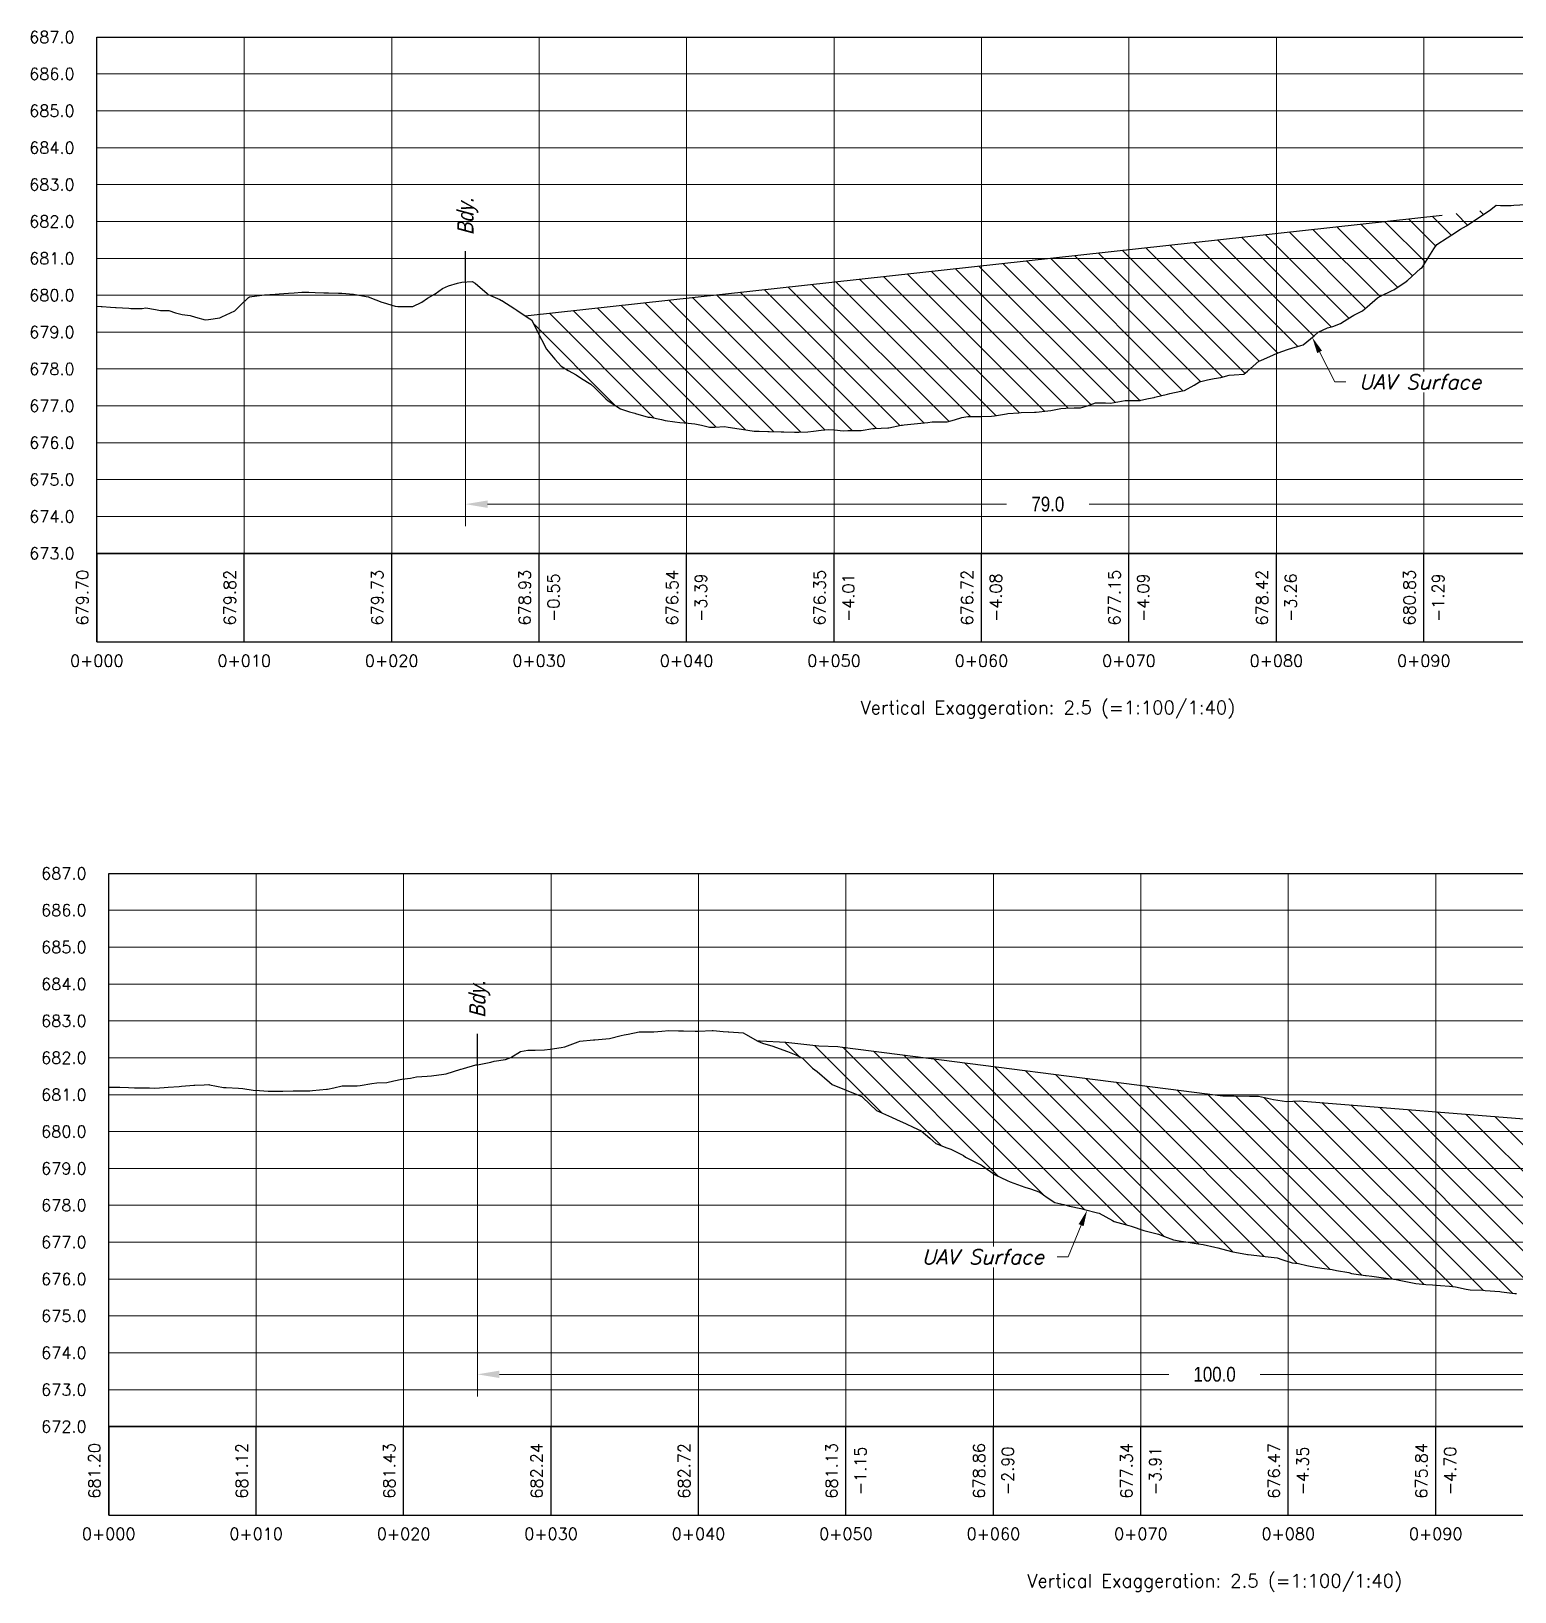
# Model space of a CAD drawing. Extents: x 562115 to 568244, y 6214387 to 6216356.
# Drawn here: x 564271 to 564371.6, y 6216187 to 6216292.8 of the extents above; entities that cross this region are included whole.
import ezdxf
from ezdxf import colors
from ezdxf.entities.mleader import LeaderData, LeaderLine
from ezdxf.enums import TextEntityAlignment as Align
from ezdxf.math import Vec2, Vec3

# ---------------------------------------------------------------- set-up
doc = ezdxf.new("R2010")
doc.units = 0
doc.header["$LTSCALE"] = 5
doc.linetypes.add('DASHED', pattern=[19.049999999999997, 12.7, -6.35])
doc.linetypes.add('foc-LSD', pattern=[8, 5, -3])
for name, color, linetype in [('C-ROAD-CORR-PATT', 150, 'Continuous'), ('C-ROAD-PROF', 1, 'DASHED'), ('C-ROAD-PROF-GRID-MAJR', 8, 'Continuous'), ('C-ROAD-PROF-TEXT', 250, 'Continuous'), ('C-ROAD-PROF-TICK', 7, 'Continuous'), ('C-ROAD-PROF-TITL', 11, 'Continuous'), ('C-ROAD-PROF-TTLB', 5, 'Continuous'), ('M-DESIGN', 250, 'Continuous'), ('M-DETAILS', 250, 'Continuous')]:
    doc.layers.add(name, color=color, linetype=linetype)
doc.styles.add('mapping1', font='calibri.ttf')
doc.styles.add('SIMPLEX', font='ARIALN.TTF')
doc.styles.get("Standard").update_dxf_attribs({"font": 'ARIALN.TTF'})
doc.dimstyles.new('M-PROFILE', dxfattribs={"dimscale": 5, "dimtxt": 0.45, "dimasz": 0.4, "dimexe": 0.2, "dimexo": 0, "dimgap": 0.35, "dimtad": 0, "dimdec": 1, "dimzin": 0, "dimdsep": 46, "dimtxsty": 'SIMPLEX', "dimcen": 0.1, "dimclrd": 256, "dimclre": 256, "dimclrt": 256, "dimaunit": 1, "dimadec": 4, "dimazin": 0, "dimtfac": 0.06, "dimtdec": 1, "dimtofl": 0, "dimtmove": 0, "dimatfit": 1, "dimldrblk": 'NONE', "dimfxl": 0.2, "dimtolj": 1, "dimtzin": 0, "dimlwd": 15, "dimlwe": 15, "dimarcsym": 0})

# ---------------------------------------------------------------- blocks, each defined once
blk = doc.blocks.new('M-FEATURE')
at = {"layer": 'M-DETAILS', "flags": 128}
blk.add_lwpolyline([(0, 0), (0, 4.188789087347686)], dxfattribs=at)
at = {"style": 'SIMPLEX', "oblique": 15}
blk.add_attdef('FEATURE', text='', height=2.2, rotation=90, dxfattribs=at).set_placement((0, 6.341345233842731), align=Align.MIDDLE_LEFT)
blk = doc.blocks.new('*D466')
at = {"layer": 'M-DETAILS', "linetype": 'Continuous', "lineweight": 15, "transparency": 16777216}
for p, q in [((564301.2631855534, 6216222.739505189), (564301.2631855534, 6216200.259397679)), ((564401.2175855545, 6216217.083240988), (564401.2175855545, 6216200.259397679)), ((564302.7631855534, 6216201.759397679), (564348.1465929209, 6216201.759397679)), ((564399.7175855545, 6216201.759397679), (564354.334178187, 6216201.759397679))]:
    blk.add_line(p, q, dxfattribs=at)
at = {"layer": 'M-DETAILS', "transparency": 16777216}
for points in [[(564302.7631855534, 6216202.009397679), (564302.7631855534, 6216201.509397679), (564301.2631855534, 6216201.759397679)], [(564399.7175855545, 6216202.009397679), (564399.7175855545, 6216201.509397679), (564401.2175855545, 6216201.759397679)]]:
    blk.add_solid(points, dxfattribs=at)
at = {"layer": 'M-DETAILS', "lineweight": 20, "transparency": 16777216, "insert": (564351.2403855539, 6216201.759397679), "char_height": 1, "attachment_point": 5, "style": 'SIMPLEX'}
blk.add_mtext('\\A1;100.0', dxfattribs=at)
blk = doc.blocks.new('_None')
blk = doc.blocks.new('*D467')
at = {"layer": 'M-DETAILS', "linetype": 'Continuous', "lineweight": 15, "transparency": 16777216}
for p, q in [((564379.4179869207, 6216280.500089264), (564379.4179869207, 6216259.226172105)), ((564300.45401092, 6216275.784256707), (564300.45401092, 6216259.226172105)), ((564301.95401092, 6216260.726172105), (564337.1256305712, 6216260.726172105)), ((564377.9179869207, 6216260.726172105), (564342.7463672695, 6216260.726172105))]:
    blk.add_line(p, q, dxfattribs=at)
at = {"layer": 'M-DETAILS', "transparency": 16777216}
for points in [[(564301.95401092, 6216260.976172105), (564301.95401092, 6216260.476172105), (564300.45401092, 6216260.726172105)], [(564377.9179869207, 6216260.976172105), (564377.9179869207, 6216260.476172105), (564379.4179869207, 6216260.726172105)]]:
    blk.add_solid(points, dxfattribs=at)
at = {"layer": 'M-DETAILS', "lineweight": 20, "transparency": 16777216, "insert": (564339.9359989204, 6216260.726172105), "char_height": 1, "attachment_point": 5, "style": 'SIMPLEX'}
blk.add_mtext('\\A1;79.0', dxfattribs=at)

msp = doc.modelspace()

# ---------------------------------------------------------------- hatches: boundary and pattern name
at = {"layer": 'C-ROAD-CORR-PATT', "linetype": 'Continuous', "lineweight": 15, "true_color": 0xffc6b3}
h = msp.add_hatch(dxfattribs=at)
h.set_pattern_fill('ANSI31', color=31, scale=0.3998194, angle=90, style=0)
h.set_pattern_definition([(135, (564304.5379181387, 6216273.478211807), (-0.8976201535430492, -0.897620153543049), [])])
h.paths.add_polyline_path([(564304.5379181387, 6216273.478211807), (564304.5379181387, 6216273.480272144), (564304.7138840903, 6216273.511957232), (564369.046848681, 6216280.572159946), (564369.048128806, 6216280.572261993), (564369.9786149316, 6216280.705753679), (564369.9678594788, 6216280.697484617), (564369.3251180605, 6216280.2608868), (564368.8143219453, 6216279.928628966), (564368.3190520058, 6216279.591744391), (564367.9115211277, 6216279.352226946), (564367.3129859512, 6216278.979519763), (564367.008720311, 6216278.770680767), (564366.3069198965, 6216278.32336857), (564366.1059194934, 6216278.018459456), (564365.3008538419, 6216276.768375283), (564365.2031186767, 6216276.686400905), (564364.3486647545, 6216275.91618203), (564364.3003178589, 6216275.873665213), (564364.2947877874, 6216275.868653459), (564363.3975170422, 6216275.259111719), (564363.2887217327, 6216275.206083466), (564362.4947162246, 6216274.81678778), (564362.282655678, 6216274.698593176), (564361.5919154079, 6216274.097048149), (564361.2765896234, 6216273.829099246), (564360.6891145903, 6216273.543013439), (564360.2705235688, 6216273.289739003), (564359.7863137736, 6216272.976207344), (564359.2644575142, 6216272.773804596), (564358.8835129569, 6216272.669714394), (564358.2583914595, 6216272.372386429), (564357.9807121393, 6216272.129600661), (564357.2523254048, 6216271.525599261), (564357.0779113225, 6216271.471371579), (564356.2462593503, 6216271.227973712), (564356.1751105048, 6216271.206697709), (564355.5530886403, 6216270.970776309), (564355.2723096882, 6216270.869024278), (564355.2401932956, 6216270.8512816), (564354.3695088705, 6216270.463197294), (564354.234127241, 6216270.410699424), (564353.4667080537, 6216269.745593041), (564353.2280611864, 6216269.533481202), (564352.5639072361, 6216269.498554493), (564352.2219951318, 6216269.473988994), (564351.6611064194, 6216269.316688783), (564351.2159290771, 6216269.245463043), (564350.7583056018, 6216269.148311468), (564350.2098630224, 6216269.014089845), (564349.8555047851, 6216268.792582219), (564349.2037969679, 6216268.431114254), (564348.9527039675, 6216268.391882457), (564348.1977309132, 6216268.215506769), (564348.0499031508, 6216268.175436048), (564347.1916648586, 6216267.968752233), (564347.1471023331, 6216267.961040312), (564346.7575125223, 6216267.877361661), (564346.2443015164, 6216267.76915988), (564346.185598804, 6216267.760720553), (564345.3415006987, 6216267.761192223), (564345.1795327493, 6216267.754934551), (564344.438699882, 6216267.624896531), (564344.1734666948, 6216267.567317407), (564343.8397203147, 6216267.582395485), (564343.1674006401, 6216267.601486594), (564342.6330982468, 6216267.391478816), (564342.1613345855, 6216267.248213035), (564341.7302974301, 6216267.262576994), (564341.1552685308, 6216267.237538262), (564340.8274966124, 6216267.202048309), (564340.1492024763, 6216267.082081184), (564339.9246957956, 6216267.046253599), (564339.1431364217, 6216266.952294041), (564339.021894978, 6216266.950033004), (564338.137070367, 6216266.935774108), (564338.1190941613, 6216266.934113656), (564337.9619364042, 6216266.922039702), (564337.2162933446, 6216266.860888206), (564337.1310043123, 6216266.838447362), (564336.313492527, 6216266.715554669), (564336.1249382577, 6216266.700206757), (564335.4106917103, 6216266.677367693), (564335.1188722032, 6216266.676614529), (564334.5078908927, 6216266.656512759), (564334.1128061485, 6216266.588048612), (564333.605090076, 6216266.435258334), (564333.1067400938, 6216266.311470103), (564332.7022892584, 6216266.304449355), (564332.1006740392, 6216266.296038824), (564331.7994884416, 6216266.257948887), (564331.0946079846, 6216266.199171011), (564330.207647707, 6216266.105847426), (564330.08854193, 6216266.082921272), (564329.9938868072, 6216266.079524716), (564329.1663602872, 6216265.907371769), (564329.0910859896, 6216265.89260112), (564329.0824758753, 6216265.89189491), (564328.1882851728, 6216265.863829111), (564328.0764098207, 6216265.859542792), (564327.2854843552, 6216265.725163276), (564327.0703437661, 6216265.707255943), (564326.3826835385, 6216265.710795294), (564326.0642777114, 6216265.706086725), (564325.4798827209, 6216265.767079544), (564325.0582116568, 6216265.788863049), (564324.5770819043, 6216265.739174555), (564324.0521456022, 6216265.670418003), (564323.6742810865, 6216265.622815397), (564323.0460795476, 6216265.595148039), (564322.7714802698, 6216265.605533795), (564322.0400134929, 6216265.634558281), (564321.8686794522, 6216265.63257753), (564321.0339474384, 6216265.651695371), (564320.9658786355, 6216265.649818059), (564320.3707841701, 6216265.662460231), (564320.0630778178, 6216265.667572492), (564320.0278813837, 6216265.667901566), (564319.1602770011, 6216265.799386921), (564319.0218153291, 6216265.828932132), (564318.2574761835, 6216265.950893208), (564318.0157492744, 6216265.979581515), (564317.3546753668, 6216265.94709643), (564317.0096832198, 6216265.946521058), (564316.4518745492, 6216266.068884267), (564316.0036171651, 6216266.172668308), (564315.5490737323, 6216266.217750618), (564314.9975511106, 6216266.259127573), (564314.6462729147, 6216266.30832734), (564313.991485056, 6216266.397270954), (564313.743472098, 6216266.473258425), (564312.9854190013, 6216266.61215495), (564312.8406712805, 6216266.628143821), (564311.9793529466, 6216266.86734111), (564311.9378704637, 6216266.885514704), (564311.5752080531, 6216266.9925653), (564311.0350696461, 6216267.160357891), (564310.973286892, 6216267.175552954), (564310.1322688285, 6216267.728297433), (564309.9672208375, 6216267.856485756), (564309.2294680118, 6216268.61301264), (564308.9611547828, 6216268.851981433), (564308.3266671941, 6216269.241342088), (564307.9550887281, 6216269.488197834), (564307.4238663773, 6216269.794966563), (564306.9490226735, 6216270.070461435), (564306.5210655597, 6216270.552768717), (564305.942956619, 6216271.240628581), (564305.618264743, 6216271.892864619), (564304.9368905643, 6216273.216705197), (564304.7154639263, 6216273.360074806)])
h = msp.add_hatch(dxfattribs=at)
h.set_pattern_fill('ANSI31', color=31, scale=0.3998194, angle=90, style=0)
h.set_pattern_definition([(135, (564320.1971700302, 6216224.382519756), (-0.8976201535430492, -0.897620153543049), [])])
h.paths.add_polyline_path([(564320.1971700302, 6216224.382519756), (564320.4259530724, 6216224.362020785), (564320.4381539631, 6216224.361025616), (564322.1744936387, 6216224.265289698), (564324.4070185579, 6216224.021540789), (564325.6910493682, 6216223.970936672), (564325.9826294745, 6216223.922454569), (564326.0165948318, 6216223.919302675), (564351.7930917386, 6216220.634001914), (564352.5760202876, 6216220.640940854), (564353.6126989934, 6216220.60412551), (564354.2059818767, 6216220.606389094), (564355.2448950617, 6216220.376972741), (564356.1074633718, 6216220.250962003), (564356.9714767803, 6216220.302395226), (564387.2399478533, 6216217.852260151), (564387.3987340117, 6216217.82895682), (564389.1352905065, 6216217.623881713), (564389.2356973852, 6216217.602029848), (564391.0513281237, 6216217.322213092), (564391.0148201899, 6216217.313566284), (564390.7027612523, 6216217.245647181), (564390.4547633977, 6216217.112229834), (564389.6966951975, 6216216.693264048), (564388.7428080876, 6216215.979094878), (564388.6906291429, 6216215.9403651), (564388.2866313979, 6216215.367280551), (564387.6845630883, 6216214.502504163), (564387.6068020364, 6216214.435479381), (564386.6784970335, 6216213.536758153), (564386.4707959859, 6216213.313162789), (564385.672430979, 6216212.560783397), (564385.3347899354, 6216212.32167303), (564384.6663649244, 6216211.718810556), (564384.1987838849, 6216211.133347902), (564383.6602988697, 6216210.548391815), (564383.0627778345, 6216210.214355455), (564382.6542328151, 6216209.944715851), (564381.9267717839, 6216209.598254333), (564381.6481667605, 6216209.442262096), (564380.7907657333, 6216208.936592959), (564380.6421007059, 6216208.856818838), (564379.654759683, 6216208.049950322), (564379.6360346513, 6216208.03289571), (564379.49105528, 6216207.983555808), (564378.6299685966, 6216207.677203618), (564378.5187536327, 6216207.658812545), (564377.623902542, 6216207.474792874), (564377.3827475823, 6216207.453972986), (564376.6178364875, 6216207.36616351), (564376.2467415316, 6216207.304941613), (564375.6117704328, 6216207.184670787), (564375.1107354801, 6216207.152812977), (564374.6057043781, 6216207.135414752), (564373.9747294296, 6216207.198045861), (564373.5996383235, 6216207.199623307), (564372.838723379, 6216207.227163079), (564372.5935722688, 6216207.23271154), (564371.7027173286, 6216207.230185182), (564371.5875062143, 6216207.244568644), (564370.6954791639, 6216207.353228606), (564370.5814401597, 6216207.368868069), (564370.5667112783, 6216207.369010148), (564369.575374105, 6216207.451110106), (564369.4307052279, 6216207.454779087), (564368.5693080504, 6216207.481598136), (564368.2946991774, 6216207.531070725), (564367.5632419958, 6216207.698888652), (564367.1586931269, 6216207.724303169), (564366.5571759412, 6216207.77380167), (564366.0226870764, 6216207.829209425), (564365.5511098866, 6216207.839790796), (564364.8866810258, 6216207.925006876), (564364.5450438319, 6216207.97951064), (564363.7506749744, 6216208.148390883), (564363.5389777774, 6216208.195784489), (564363.3707388823, 6216208.217941902), (564362.5329117227, 6216208.329134738), (564361.8999030457, 6216208.416119819), (564361.526845668, 6216208.46606394), (564361.4786628735, 6216208.468146469), (564360.5207796134, 6216208.602914353), (564360.342656822, 6216208.658272769), (564359.5147135587, 6216208.804984543), (564359.2066507713, 6216208.856023991), (564358.508647504, 6216208.949177112), (564358.0706447209, 6216209.016197184), (564357.5025814495, 6216209.140565572), (564356.9346386704, 6216209.264132682), (564356.4965153948, 6216209.31992664), (564355.7986326199, 6216209.532796312), (564355.4904493403, 6216209.654521191), (564354.6626265695, 6216209.744551859), (564354.4843832856, 6216209.770852869), (564353.5266205189, 6216209.87645901), (564353.4783172309, 6216209.882770835), (564353.1043269277, 6216209.947855676), (564352.4722511765, 6216210.05980561), (564352.3906144687, 6216210.081987345), (564351.4661851218, 6216210.331677239), (564351.2546084182, 6216210.37195306), (564350.4601190671, 6216210.548045836), (564350.1186023677, 6216210.597646569), (564349.4540530125, 6216210.721376094), (564348.9825963173, 6216210.785211242), (564348.447986958, 6216210.867574127), (564347.8465902667, 6216211.105827067), (564347.4419209033, 6216211.254462266), (564346.7105842151, 6216211.445029874), (564346.4358548486, 6216211.50407645), (564345.5745781646, 6216211.796515224), (564345.429788794, 6216211.837804252), (564344.4385721142, 6216212.120465697), (564344.4237227394, 6216212.124666344), (564344.3087508096, 6216212.189609229), (564343.4176566848, 6216212.681980533), (564343.3025660638, 6216212.713225524), (564342.4115906301, 6216212.937883513), (564342.1665600133, 6216213.0052767), (564341.4055245756, 6216213.153899339), (564341.0305539628, 6216213.265441107), (564340.3994585209, 6216213.414026458), (564339.8945479124, 6216213.73497933), (564339.3933924662, 6216214.104345067), (564338.758541862, 6216214.334720287), (564338.3873264117, 6216214.446202343), (564337.6225358114, 6216214.71750454), (564337.3812603571, 6216214.815015484), (564337.1895151833, 6216214.89724703), (564336.3751943024, 6216215.268624425), (564335.5131746852, 6216215.879993548), (564335.3691282478, 6216215.979774999), (564335.3505237107, 6216215.989224312), (564334.3630621933, 6216216.475646064), (564334.2145176602, 6216216.581381681), (564333.3569961386, 6216217.029211354), (564333.0785116098, 6216217.113683431), (564332.350930084, 6216217.403441912), (564331.9425055592, 6216217.760453667), (564331.3448640293, 6216218.258150126), (564330.8064995077, 6216218.517868662), (564330.3387979747, 6216218.725790204), (564329.6704934571, 6216219.02086558), (564329.3327319201, 6216219.183102299), (564328.5344874065, 6216219.556599325), (564328.3266658654, 6216219.639273818), (564327.3984813561, 6216220.518882549), (564327.3205998109, 6216220.588212932), (564326.7175985671, 6216220.8327539), (564326.3145337562, 6216220.990802969), (564326.2624753058, 6216221.018508272), (564325.3084677015, 6216221.402754338), (564325.1264692554, 6216221.569673697), (564324.302401647, 6216222.287405334), (564323.9904632049, 6216222.508208198), (564323.2963355924, 6216223.174463266), (564322.8544571544, 6216223.414446784), (564322.2902695377, 6216223.644730251), (564321.7184511039, 6216223.849088123), (564321.2842034831, 6216223.989938398), (564320.5824450535, 6216224.203726873), (564320.2781374286, 6216224.337044114)])

# ---------------------------------------------------------------- linework, layer by layer
at = {"layer": 'C-ROAD-PROF', "color": 250, "linetype": 'foc-LSD', "lineweight": -3, "ltscale": 2.5, "flags": 128}
for points in [[(564304.5379181387, 6216273.480272145), (564304.7138840903, 6216273.511957234), (564369.046848681, 6216280.572159948), (564369.048128806, 6216280.572261995), (564369.994825964, 6216280.708079388)], [(564320.1808774614, 6216224.383979572), (564320.4259530724, 6216224.362020786), (564320.4381539631, 6216224.361025617), (564322.1744936387, 6216224.2652897), (564324.4070185579, 6216224.021540791), (564325.6910493682, 6216223.970936673), (564325.9826294745, 6216223.922454571), (564326.0165948318, 6216223.919302677), (564351.7930917386, 6216220.634001916), (564352.5760202876, 6216220.640940856), (564353.6126989934, 6216220.604125512), (564354.2059818767, 6216220.606389096), (564355.2448950617, 6216220.376972743), (564356.1074633718, 6216220.250962005), (564356.9714767803, 6216220.302395227), (564387.2399478533, 6216217.852260153), (564387.3987340117, 6216217.828956822), (564389.1352905065, 6216217.623881715), (564389.2356973852, 6216217.60202985), (564391.0524578247, 6216217.322038989)]]:
    msp.add_lwpolyline(points, dxfattribs=at)
at = {"layer": 'C-ROAD-PROF-GRID-MAJR', "color": 254, "linetype": 'Continuous', "lineweight": 15, "true_color": 0xcccccc}
for p, q in [((564275.46529842, 6216292.375765335), (564404.4066994207, 6216292.375765335)), ((564275.46529842, 6216257.391567835), (564275.46529842, 6216292.375765335)), ((564285.46078342, 6216257.391567835), (564285.46078342, 6216292.375765335)), ((564295.4562684201, 6216257.391567835), (564295.4562684201, 6216292.375765335)), ((564305.45175342, 6216257.391567835), (564305.45175342, 6216292.375765335)), ((564315.44723842, 6216257.391567835), (564315.44723842, 6216292.375765335)), ((564325.4427234201, 6216257.391567835), (564325.4427234201, 6216292.375765335)), ((564335.4382084201, 6216257.391567835), (564335.4382084201, 6216292.375765335)), ((564345.43369342, 6216257.391567835), (564345.43369342, 6216292.375765335)), ((564355.42917842, 6216257.391567835), (564355.42917842, 6216292.375765335)), ((564365.4246634201, 6216257.391567835), (564365.4246634201, 6216292.375765335)), ((564275.46529842, 6216289.876894085), (564404.4066994207, 6216289.876894085)), ((564275.46529842, 6216287.378022835), (564404.4066994207, 6216287.378022835)), ((564275.46529842, 6216284.879151585), (564404.4066994207, 6216284.879151585)), ((564275.46529842, 6216282.380280335), (564404.4066994207, 6216282.380280335)), ((564275.46529842, 6216279.881409084), (564404.4066994207, 6216279.881409084)), ((564275.46529842, 6216277.382537834), (564404.4066994207, 6216277.382537834)), ((564275.46529842, 6216274.883666584), (564404.4066994207, 6216274.883666584)), ((564275.46529842, 6216272.384795334), (564404.4066994207, 6216272.384795334)), ((564275.46529842, 6216269.885924084), (564404.4066994207, 6216269.885924084)), ((564275.46529842, 6216267.387052835), (564404.4066994207, 6216267.387052835)), ((564275.46529842, 6216264.888181585), (564404.4066994207, 6216264.888181585)), ((564275.46529842, 6216262.389310335), (564404.4066994207, 6216262.389310335)), ((564275.46529842, 6216259.890439085), (564404.4066994207, 6216259.890439085)), ((564275.46529842, 6216257.391567835), (564404.4066994207, 6216257.391567835)), ((564276.2744730534, 6216235.702813397), (564426.2062980544, 6216235.702813397)), ((564276.2744730534, 6216198.219744647), (564276.2744730534, 6216235.702813397)), ((564286.2699580534, 6216198.219744647), (564286.2699580534, 6216235.702813397)), ((564296.2654430533, 6216198.219744647), (564296.2654430533, 6216235.702813397)), ((564306.2609280533, 6216198.219744647), (564306.2609280533, 6216235.702813397)), ((564316.2564130534, 6216198.219744647), (564316.2564130534, 6216235.702813397)), ((564326.2518980533, 6216198.219744647), (564326.2518980533, 6216235.702813397)), ((564336.2473830533, 6216198.219744647), (564336.2473830533, 6216235.702813397)), ((564346.2428680534, 6216198.219744647), (564346.2428680534, 6216235.702813397)), ((564356.2383530533, 6216198.219744647), (564356.2383530533, 6216235.702813397)), ((564366.2338380533, 6216198.219744647), (564366.2338380533, 6216235.702813397)), ((564276.2744730534, 6216233.203942147), (564426.2062980544, 6216233.203942147)), ((564276.2744730534, 6216230.705070897), (564426.2062980544, 6216230.705070897)), ((564276.2744730534, 6216228.206199647), (564426.2062980544, 6216228.206199647)), ((564276.2744730534, 6216225.707328397), (564426.2062980544, 6216225.707328397)), ((564276.2744730534, 6216223.208457147), (564426.2062980544, 6216223.208457147)), ((564276.2744730534, 6216220.709585897), (564426.2062980544, 6216220.709585897)), ((564276.2744730534, 6216218.210714647), (564426.2062980544, 6216218.210714647)), ((564276.2744730534, 6216215.711843397), (564426.2062980544, 6216215.711843397)), ((564276.2744730534, 6216213.212972147), (564426.2062980544, 6216213.212972147)), ((564276.2744730534, 6216210.714100897), (564426.2062980544, 6216210.714100897)), ((564276.2744730534, 6216208.215229647), (564426.2062980544, 6216208.215229647)), ((564276.2744730534, 6216205.716358397), (564426.2062980544, 6216205.716358397)), ((564276.2744730534, 6216203.217487147), (564426.2062980544, 6216203.217487147)), ((564276.2744730534, 6216200.718615897), (564426.2062980544, 6216200.718615897)), ((564276.2744730534, 6216198.219744647), (564426.2062980544, 6216198.219744647))]:
    msp.add_line(p, q, dxfattribs=at)
at = {"layer": 'C-ROAD-PROF-TICK', "color": 250, "linetype": 'Continuous', "lineweight": -3}
for p, q in [((564275.46529842, 6216251.394276834), (564275.46529842, 6216257.391567835)), ((564285.46078342, 6216251.394276834), (564285.46078342, 6216257.391567835)), ((564295.4562684201, 6216251.394276834), (564295.4562684201, 6216257.391567835)), ((564305.45175342, 6216251.394276834), (564305.45175342, 6216257.391567835)), ((564315.44723842, 6216251.394276834), (564315.44723842, 6216257.391567835)), ((564325.4427234201, 6216251.394276834), (564325.4427234201, 6216257.391567835)), ((564335.4382084201, 6216251.394276834), (564335.4382084201, 6216257.391567835)), ((564345.43369342, 6216251.394276834), (564345.43369342, 6216257.391567835)), ((564355.42917842, 6216251.394276834), (564355.42917842, 6216257.391567835)), ((564365.4246634201, 6216251.394276834), (564365.4246634201, 6216257.391567835)), ((564276.2744730534, 6216192.222453647), (564276.2744730534, 6216198.219744647)), ((564286.2699580534, 6216192.222453647), (564286.2699580534, 6216198.219744647)), ((564296.2654430533, 6216192.222453647), (564296.2654430533, 6216198.219744647)), ((564306.2609280533, 6216192.222453647), (564306.2609280533, 6216198.219744647)), ((564316.2564130534, 6216192.222453647), (564316.2564130534, 6216198.219744647)), ((564326.2518980533, 6216192.222453647), (564326.2518980533, 6216198.219744647)), ((564336.2473830533, 6216192.222453647), (564336.2473830533, 6216198.219744647)), ((564346.2428680534, 6216192.222453647), (564346.2428680534, 6216198.219744647)), ((564356.2383530533, 6216192.222453647), (564356.2383530533, 6216198.219744647)), ((564366.2338380533, 6216192.222453647), (564366.2338380533, 6216198.219744647))]:
    msp.add_line(p, q, dxfattribs=at)
at = {"layer": 'C-ROAD-PROF-TTLB', "color": 250, "linetype": 'Continuous', "lineweight": -3}
for p, q in [((564275.46529842, 6216257.391567835), (564275.46529842, 6216292.375765335)), ((564275.46529842, 6216292.375765335), (564404.4066994207, 6216292.375765335)), ((564275.46529842, 6216257.391567835), (564404.4066994207, 6216257.391567835)), ((564276.2744730534, 6216198.219744647), (564276.2744730534, 6216235.702813397)), ((564276.2744730534, 6216235.702813397), (564426.2062980544, 6216235.702813397)), ((564276.2744730534, 6216198.219744647), (564426.2062980544, 6216198.219744647))]:
    msp.add_line(p, q, dxfattribs=at)
for points in [[(564275.46529842, 6216251.394276834), (564404.4066994207, 6216251.394276834), (564404.4066994207, 6216257.391567835), (564275.46529842, 6216257.391567835)], [(564276.2744730534, 6216192.222453647), (564426.2062980544, 6216192.222453647), (564426.2062980544, 6216198.219744647), (564276.2744730534, 6216198.219744647)]]:
    msp.add_3dface(points, dxfattribs=at)
at = {"layer": 'M-DESIGN', "color": 250, "linetype": 'Continuous', "lineweight": -3, "ltscale": 1.5, "flags": 128}
for points in [[(564275.46529842, 6216274.134513325), (564275.7609749801, 6216274.128221265), (564275.8258377768, 6216274.128758438), (564276.3929035866, 6216274.081243696), (564276.7286385933, 6216274.050579807), (564276.7670410348, 6216274.051769469), (564277.631439411, 6216274.000053189), (564277.7731070893, 6216273.984923862), (564278.5342402277, 6216273.974256078), (564278.7791731439, 6216274.039139777), (564279.4370410453, 6216273.914513676), (564279.7852391986, 6216273.843551142), (564280.3398418621, 6216273.855210336), (564280.7913052533, 6216273.698279831), (564281.2426426797, 6216273.581830795), (564281.7973713077, 6216273.503650931), (564282.1454434964, 6216273.388689242), (564282.8034373624, 6216273.219054485), (564283.048244314, 6216273.24920571), (564283.8095034171, 6216273.355954176), (564283.9510451308, 6216273.412022524), (564284.8155694718, 6216273.817285664), (564284.8538459485, 6216273.856895777), (564285.1884797037, 6216274.178257869), (564285.7566467652, 6216274.726748426), (564285.8216355263, 6216274.784512954), (564286.6594475828, 6216274.887910201), (564286.827701581, 6216274.908873975), (564287.5622483995, 6216274.960084389), (564287.8337676356, 6216274.977821269), (564288.4650492171, 6216275.016188417), (564288.8398336903, 6216275.051376482), (564289.3678500338, 6216275.091025482), (564289.8458997448, 6216275.094860098), (564290.2706508514, 6216275.06890443), (564290.8519657995, 6216275.044969921), (564291.1734516681, 6216275.037971712), (564291.8580318541, 6216275.022606934), (564292.0762524857, 6216275.014797946), (564292.8640979087, 6216274.959319846), (564292.9790533026, 6216274.938659988), (564293.8701639633, 6216274.772186149), (564293.8818541202, 6216274.768022669), (564293.9840558207, 6216274.728964309), (564294.7846549369, 6216274.425706982), (564294.876230018, 6216274.382727158), (564295.6874557545, 6216274.151531985), (564295.8822960727, 6216274.124245668), (564296.5902565713, 6216274.113321966), (564296.8883621272, 6216274.117384497), (564297.4930573889, 6216274.422640618), (564297.8944281819, 6216274.690216134), (564298.3958582056, 6216274.977746418), (564298.9004942365, 6216275.329776131), (564299.2986590232, 6216275.515420723), (564299.9065602911, 6216275.703858765), (564300.20145984, 6216275.762681014), (564300.9126263458, 6216275.823436683), (564301.1042606576, 6216275.694491871), (564301.9186924004, 6216274.994173827), (564302.0070614743, 6216274.943908201), (564302.7796319369, 6216274.592819407), (564302.9098622919, 6216274.53363495), (564302.924758455, 6216274.5274667), (564303.8126631086, 6216273.959910729), (564303.9308245096, 6216273.882165188), (564304.7154639263, 6216273.360074808), (564304.9368905643, 6216273.216705198), (564305.618264743, 6216271.89286462), (564305.942956619, 6216271.240628582), (564306.5210655597, 6216270.552768718), (564306.9490226735, 6216270.070461436), (564307.4238663773, 6216269.794966565), (564307.9550887281, 6216269.488197836), (564308.3266671941, 6216269.241342089), (564308.9611547828, 6216268.851981435), (564309.2294680118, 6216268.613012642), (564309.9672208375, 6216267.856485757), (564310.1322688285, 6216267.728297434), (564310.973286892, 6216267.175552956), (564311.0350696461, 6216267.160357893), (564311.5752080531, 6216266.992565301), (564311.9378704637, 6216266.885514705), (564311.9793529466, 6216266.867341112), (564312.8406712805, 6216266.628143823), (564312.9854190013, 6216266.612154951), (564313.743472098, 6216266.473258427), (564313.991485056, 6216266.397270956), (564314.6462729147, 6216266.308327341), (564314.9975511106, 6216266.259127574), (564315.5490737323, 6216266.21775062), (564316.0036171651, 6216266.172668309), (564316.4518745492, 6216266.068884268), (564317.0096832198, 6216265.94652106), (564317.3546753668, 6216265.947096432), (564318.0157492744, 6216265.979581517), (564318.2574761835, 6216265.95089321), (564319.0218153291, 6216265.828932134), (564319.1602770011, 6216265.799386923), (564320.0278813837, 6216265.667901568), (564320.0630778178, 6216265.667572494), (564320.3707841701, 6216265.662460233), (564320.9658786355, 6216265.649818061), (564321.0339474384, 6216265.651695373), (564321.8686794522, 6216265.632577532), (564322.0400134929, 6216265.634558283), (564322.7714802698, 6216265.605533797), (564323.0460795476, 6216265.59514804), (564323.6742810865, 6216265.622815398), (564324.0521456022, 6216265.670418004), (564324.5770819043, 6216265.739174557), (564325.0582116568, 6216265.788863051), (564325.4798827209, 6216265.767079545), (564326.0642777114, 6216265.706086727), (564326.3826835385, 6216265.710795295), (564327.0703437661, 6216265.707255945), (564327.2854843552, 6216265.725163277), (564328.0764098207, 6216265.859542793), (564328.1882851728, 6216265.863829112), (564329.0824758753, 6216265.891894911), (564329.0910859896, 6216265.892601122), (564329.1663602872, 6216265.907371771), (564329.9938868072, 6216266.079524718), (564330.08854193, 6216266.082921274), (564330.207647707, 6216266.105847427), (564331.0946079846, 6216266.199171013), (564331.7994884416, 6216266.257948888), (564332.1006740392, 6216266.296038826), (564332.7022892584, 6216266.304449357), (564333.1067400938, 6216266.311470104), (564333.605090076, 6216266.435258335), (564334.1128061485, 6216266.588048613), (564334.5078908927, 6216266.65651276), (564335.1188722032, 6216266.676614531), (564335.4106917103, 6216266.677367694), (564336.1249382577, 6216266.700206758), (564336.313492527, 6216266.71555467), (564337.1310043123, 6216266.838447364), (564337.2162933446, 6216266.860888207), (564337.9619364042, 6216266.922039703), (564338.1190941613, 6216266.934113658), (564338.137070367, 6216266.93577411), (564339.021894978, 6216266.950033006), (564339.1431364217, 6216266.952294042), (564339.9246957956, 6216267.046253601), (564340.1492024763, 6216267.082081186), (564340.8274966124, 6216267.202048311), (564341.1552685308, 6216267.237538264), (564341.7302974301, 6216267.262576996), (564342.1613345855, 6216267.248213037), (564342.6330982468, 6216267.391478818), (564343.1674006401, 6216267.601486595), (564343.8397203147, 6216267.582395487), (564344.1734666948, 6216267.567317409), (564344.438699882, 6216267.624896533), (564345.1795327493, 6216267.754934553), (564345.3415006987, 6216267.761192225), (564346.185598804, 6216267.760720555), (564346.2443015164, 6216267.76915988), (564346.7575125223, 6216267.877361663), (564347.1471023331, 6216267.961040314), (564347.1916648586, 6216267.968752235), (564348.0499031508, 6216268.17543605), (564348.1977309132, 6216268.21550677), (564348.9527039675, 6216268.391882459), (564349.2037969679, 6216268.431114255), (564349.8555047851, 6216268.792582221), (564350.2098630224, 6216269.014089847), (564350.7583056018, 6216269.148311469), (564351.2159290771, 6216269.245463044), (564351.6611064194, 6216269.316688784), (564352.2219951318, 6216269.473988996), (564352.5639072361, 6216269.498554495), (564353.2280611864, 6216269.533481204), (564353.4667080537, 6216269.745593043), (564354.234127241, 6216270.410699425), (564354.3695088705, 6216270.463197296), (564355.2401932956, 6216270.851281602), (564355.2723096882, 6216270.86902428), (564355.5530886403, 6216270.970776311), (564356.1751105048, 6216271.206697711), (564356.2462593503, 6216271.227973713), (564357.0779113225, 6216271.471371581), (564357.2523254048, 6216271.525599263), (564357.9807121393, 6216272.129600663), (564358.2583914595, 6216272.372386431), (564358.8835129569, 6216272.669714396), (564359.2644575142, 6216272.773804598), (564359.7863137736, 6216272.976207346), (564360.2705235688, 6216273.289739005), (564360.6891145903, 6216273.54301344), (564361.2765896234, 6216273.829099248), (564361.5919154079, 6216274.097048151), (564362.282655678, 6216274.698593177), (564362.4947162246, 6216274.816787781), (564363.2887217327, 6216275.206083468), (564363.3975170422, 6216275.25911172), (564364.2947877874, 6216275.868653459), (564364.3003178589, 6216275.873665215), (564364.3486647545, 6216275.916182031), (564365.2031186767, 6216276.686400907), (564365.3008538419, 6216276.768375284), (564366.1059194934, 6216278.018459458), (564366.3069198965, 6216278.323368572), (564367.008720311, 6216278.770680768), (564367.3129859512, 6216278.979519765), (564367.9115211277, 6216279.352226947), (564368.3190520058, 6216279.591744392), (564368.8143219453, 6216279.928628968), (564369.3251180605, 6216280.260886801), (564369.9678594788, 6216280.697484619), (564370.3311841151, 6216280.976817744), (564370.6199235797, 6216280.962260102), (564371.3372501697, 6216280.963903715), (564371.5227243964, 6216280.976503691), (564372.3433162243, 6216281.035715408)], [(564276.2744730534, 6216221.219081389), (564276.7018604311, 6216221.214326211), (564277.0172970798, 6216221.215452828), (564277.6046612482, 6216221.202591263), (564278.0233631342, 6216221.169089928), (564278.5074620653, 6216221.165069065), (564279.0294291889, 6216221.164966363), (564279.4102628826, 6216221.161658316), (564280.0354952436, 6216221.188126588), (564280.3130636999, 6216221.211701289), (564281.0415612981, 6216221.271359419), (564281.2158645171, 6216221.279846546), (564282.0476273528, 6216221.345780258), (564282.1186653344, 6216221.36410845), (564282.7397179723, 6216221.38731727), (564283.0536934074, 6216221.398821907), (564283.0942453837, 6216221.387711261), (564284.059759462, 6216221.189544598), (564284.230251434, 6216221.197069477), (564285.0658255166, 6216221.144987239), (564285.3662574848, 6216221.1280828), (564286.0718915713, 6216221.017893959), (564286.5022635364, 6216220.989117679), (564287.077957626, 6216220.952711504), (564287.6382695867, 6216220.946838223), (564288.0840236805, 6216220.95180104), (564288.7742756373, 6216220.967438756), (564289.0900897351, 6216220.965986175), (564289.9102816877, 6216220.981237824), (564290.0961557898, 6216220.990109487), (564291.0462877383, 6216221.082415582), (564291.1022218445, 6216221.086993525), (564291.5352940884, 6216221.184087074), (564292.1082878989, 6216221.304611808), (564292.1822937886, 6216221.315219456), (564293.1143539536, 6216221.320050061), (564293.318299839, 6216221.33399989), (564294.1204200083, 6216221.468341204), (564294.4543058896, 6216221.507152829), (564295.1264860629, 6216221.534840887), (564295.59031194, 6216221.64352876), (564296.1325521175, 6216221.75479365), (564296.7263179905, 6216221.835314674), (564297.1386181721, 6216221.90938344), (564297.862324041, 6216221.955903641), (564298.1446842267, 6216221.987094734), (564298.9983300914, 6216222.095758007), (564299.1507502813, 6216222.115303299), (564300.134336142, 6216222.442433077), (564300.156816336, 6216222.449287998), (564300.3308702064, 6216222.49447297), (564301.1628823907, 6216222.725052285), (564301.2703421934, 6216222.740953312), (564302.1689484455, 6216222.922783362), (564302.4063482451, 6216222.976074929), (564303.1750144999, 6216223.089801134), (564303.5423542954, 6216223.227961201), (564304.1810805546, 6216223.642531717), (564304.678360346, 6216223.729332957), (564305.1871466093, 6216223.718206438), (564305.8143663965, 6216223.746993429), (564306.1932126638, 6216223.792661134), (564306.9503724468, 6216223.89839523), (564307.1992787184, 6216223.945318032), (564308.0863784974, 6216224.295851883), (564308.205344773, 6216224.330194895), (564309.126446323, 6216224.420292374), (564309.2114108277, 6216224.428931721), (564309.2223845476, 6216224.429826289), (564310.2174768823, 6216224.523637346), (564311.0082914844, 6216224.723232533), (564311.2235429368, 6216224.766796349), (564311.4943966487, 6216224.815002403), (564312.2296089915, 6216224.958488904), (564312.630402699, 6216224.979716189), (564313.2356750461, 6216224.976748845), (564313.7664087497, 6216225.022663645), (564314.2417411008, 6216225.063147392), (564314.9024148013, 6216225.039290356), (564315.2478071555, 6216225.037298259), (564316.0384208517, 6216225.007088984), (564316.2538732102, 6216225.004555074), (564317.1744269023, 6216225.055830684), (564317.2599392646, 6216225.050800672), (564317.922022441, 6216224.99790395), (564318.2660053193, 6216224.966276111), (564318.3104329525, 6216224.962016055), (564319.2720713739, 6216224.892530011), (564319.446439003, 6216224.804170642), (564320.2781374286, 6216224.337044115), (564320.5824450535, 6216224.203726875), (564321.2842034831, 6216223.989938399), (564321.7184511039, 6216223.849088125), (564322.2902695377, 6216223.644730253), (564322.8544571544, 6216223.414446785), (564323.2963355924, 6216223.174463267), (564323.9904632049, 6216222.508208198), (564324.302401647, 6216222.287405336), (564325.1264692554, 6216221.569673698), (564325.3084677015, 6216221.402754339), (564326.2624753058, 6216221.018508274), (564326.3145337562, 6216220.990802971), (564326.7175985671, 6216220.832753901), (564327.3205998109, 6216220.588212934), (564327.3984813561, 6216220.518882551), (564328.3266658654, 6216219.63927382), (564328.5344874065, 6216219.556599326), (564329.3327319201, 6216219.183102299), (564329.6704934571, 6216219.020865581), (564330.3387979747, 6216218.725790205), (564330.8064995077, 6216218.517868664), (564331.3448640293, 6216218.258150128), (564331.9425055592, 6216217.760453668), (564332.350930084, 6216217.403441912), (564333.0785116098, 6216217.113683433), (564333.3569961386, 6216217.029211354), (564334.2145176602, 6216216.581381683), (564334.3630621933, 6216216.475646066), (564335.3505237107, 6216215.989224314), (564335.3691282478, 6216215.979775), (564335.5131746852, 6216215.879993549), (564336.3751943024, 6216215.268624427), (564337.1895151833, 6216214.897247032), (564337.3812603571, 6216214.815015486), (564337.6225358114, 6216214.717504542), (564338.3873264117, 6216214.446202344), (564338.758541862, 6216214.334720288), (564339.3933924662, 6216214.104345069), (564339.8945479124, 6216213.734979331), (564340.3994585209, 6216213.414026459), (564341.0305539628, 6216213.265441108), (564341.4055245756, 6216213.153899341), (564342.1665600133, 6216213.005276702), (564342.4115906301, 6216212.937883515), (564343.3025660638, 6216212.713225525), (564343.4176566848, 6216212.681980534), (564344.3087508096, 6216212.18960923), (564344.4237227394, 6216212.124666345), (564344.4385721142, 6216212.120465699), (564345.429788794, 6216211.837804253), (564345.5745781646, 6216211.796515225), (564346.4358548486, 6216211.504076452), (564346.7105842151, 6216211.445029875), (564347.4419209033, 6216211.254462268), (564347.8465902667, 6216211.105827069), (564348.447986958, 6216210.867574129), (564348.9825963173, 6216210.785211244), (564349.4540530125, 6216210.721376096), (564350.1186023677, 6216210.597646571), (564350.4601190671, 6216210.548045838), (564351.2546084182, 6216210.371953062), (564351.4661851218, 6216210.331677241), (564352.3906144687, 6216210.081987347), (564352.4722511765, 6216210.059805612), (564353.1043269277, 6216209.947855677), (564353.4783172309, 6216209.882770837), (564353.5266205189, 6216209.876459012), (564354.4843832856, 6216209.770852871), (564354.6626265695, 6216209.744551861), (564355.4904493403, 6216209.654521193), (564355.7986326199, 6216209.532796314), (564356.4965153948, 6216209.319926642), (564356.9346386704, 6216209.264132684), (564357.5025814495, 6216209.140565573), (564358.0706447209, 6216209.016197186), (564358.508647504, 6216208.949177113), (564359.2066507713, 6216208.856023992), (564359.5147135587, 6216208.804984544), (564360.342656822, 6216208.658272771), (564360.5207796134, 6216208.602914354), (564361.4786628735, 6216208.468146471), (564361.526845668, 6216208.466063942), (564361.8999030457, 6216208.41611982), (564362.5329117227, 6216208.32913474), (564363.3707388823, 6216208.217941904), (564363.5389777774, 6216208.195784491), (564363.7506749744, 6216208.148390884), (564364.5450438319, 6216207.979510642), (564364.8866810258, 6216207.925006878), (564365.5511098866, 6216207.839790798), (564366.0226870764, 6216207.829209426), (564366.5571759412, 6216207.773801672), (564367.1586931269, 6216207.724303171), (564367.5632419958, 6216207.698888654), (564368.2946991774, 6216207.531070727), (564368.5693080504, 6216207.481598138), (564369.4307052279, 6216207.454779088), (564369.575374105, 6216207.451110108), (564370.5667112783, 6216207.36901015), (564370.5814401597, 6216207.36886807), (564370.6954791639, 6216207.353228608), (564371.5875062143, 6216207.244568645), (564371.7027173286, 6216207.230185183)]]:
    msp.add_lwpolyline(points, dxfattribs=at)

# ---------------------------------------------------------------- block references
at = {"layer": 'M-DETAILS', "xscale": 0.49977425, "yscale": 0.49977425, "zscale": 0.49977425}
for p in [(564300.45401092, 6216275.784256707), (564301.2631855534, 6216222.739505189)]:
    msp.add_blockref('M-FEATURE', p, dxfattribs=at).add_auto_attribs({'FEATURE': 'Bdy.'})

# ---------------------------------------------------------------- texts
at = {"layer": 'C-ROAD-PROF-TEXT', "color": 250, "linetype": 'Continuous', "lineweight": -3, "char_height": 0.7996388000000001}
for s, insert, attachment_point in [('{\\Fsimplex.shx|c0;687.0}', (564273.9654758958, 6216292.375765335), 6), ('{\\Fsimplex.shx|c0;686.0}', (564273.9654758958, 6216289.876894085), 6), ('{\\Fsimplex.shx|c0;685.0}', (564273.9654758958, 6216287.378022835), 6), ('{\\Fsimplex.shx|c0;684.0}', (564273.9654758958, 6216284.879151585), 6), ('{\\Fsimplex.shx|c0;683.0}', (564273.9654758958, 6216282.380280335), 6), ('{\\Fsimplex.shx|c0;682.0}', (564273.9654758958, 6216279.881409084), 6), ('{\\Fsimplex.shx|c0;681.0}', (564273.9654758958, 6216277.382537834), 6), ('{\\Fsimplex.shx|c0;680.0}', (564273.9654758958, 6216274.883666584), 6), ('{\\Fsimplex.shx|c0;679.0}', (564273.9654758958, 6216272.384795334), 6), ('{\\Fsimplex.shx|c0;678.0}', (564273.9654758958, 6216269.885924084), 6), ('{\\Fsimplex.shx|c0;677.0}', (564273.9654758958, 6216267.387052835), 6), ('{\\Fsimplex.shx|c0;676.0}', (564273.9654758958, 6216264.888181585), 6), ('{\\Fsimplex.shx|c0;675.0}', (564273.9654758958, 6216262.389310335), 6), ('{\\Fsimplex.shx|c0;674.0}', (564273.9654758958, 6216259.890439085), 6), ('{\\Fsimplex.shx|c0;673.0}', (564273.9654758958, 6216257.391567835), 6), ('{\\Fsimplex.shx|c0;0+000}', (564275.46529842, 6216250.519671938), 2), ('{\\Fsimplex.shx|c0;0+010}', (564285.46078342, 6216250.519671938), 2), ('{\\Fsimplex.shx|c0;0+020}', (564295.4562684201, 6216250.519671938), 2), ('{\\Fsimplex.shx|c0;0+030}', (564305.45175342, 6216250.519671938), 2), ('{\\Fsimplex.shx|c0;0+040}', (564315.44723842, 6216250.519671938), 2), ('{\\Fsimplex.shx|c0;0+050}', (564325.4427234201, 6216250.519671938), 2), ('{\\Fsimplex.shx|c0;0+060}', (564335.4382084201, 6216250.519671938), 2), ('{\\Fsimplex.shx|c0;0+070}', (564345.43369342, 6216250.519671938), 2), ('{\\Fsimplex.shx|c0;0+080}', (564355.42917842, 6216250.519671938), 2), ('{\\Fsimplex.shx|c0;0+090}', (564365.4246634201, 6216250.519671938), 2), ('{\\Fsimplex.shx|c0;687.0}', (564274.7746505291, 6216235.702813397), 6), ('{\\Fsimplex.shx|c0;686.0}', (564274.7746505291, 6216233.203942147), 6), ('{\\Fsimplex.shx|c0;685.0}', (564274.7746505291, 6216230.705070897), 6), ('{\\Fsimplex.shx|c0;684.0}', (564274.7746505291, 6216228.206199647), 6), ('{\\Fsimplex.shx|c0;683.0}', (564274.7746505291, 6216225.707328397), 6), ('{\\Fsimplex.shx|c0;682.0}', (564274.7746505291, 6216223.208457147), 6), ('{\\Fsimplex.shx|c0;681.0}', (564274.7746505291, 6216220.709585897), 6), ('{\\Fsimplex.shx|c0;680.0}', (564274.7746505291, 6216218.210714647), 6), ('{\\Fsimplex.shx|c0;679.0}', (564274.7746505291, 6216215.711843397), 6), ('{\\Fsimplex.shx|c0;678.0}', (564274.7746505291, 6216213.212972147), 6), ('{\\Fsimplex.shx|c0;677.0}', (564274.7746505291, 6216210.714100897), 6), ('{\\Fsimplex.shx|c0;676.0}', (564274.7746505291, 6216208.215229647), 6), ('{\\Fsimplex.shx|c0;675.0}', (564274.7746505291, 6216205.716358397), 6), ('{\\Fsimplex.shx|c0;674.0}', (564274.7746505291, 6216203.217487147), 6), ('{\\Fsimplex.shx|c0;673.0}', (564274.7746505291, 6216200.718615897), 6), ('{\\Fsimplex.shx|c0;672.0}', (564274.7746505291, 6216198.219744647), 6), ('{\\Fsimplex.shx|c0;0+000}', (564276.2744730534, 6216191.347848751), 2), ('{\\Fsimplex.shx|c0;0+010}', (564286.2699580534, 6216191.347848751), 2), ('{\\Fsimplex.shx|c0;0+020}', (564296.2654430533, 6216191.347848751), 2), ('{\\Fsimplex.shx|c0;0+030}', (564306.2609280533, 6216191.347848751), 2), ('{\\Fsimplex.shx|c0;0+040}', (564316.2564130534, 6216191.347848751), 2), ('{\\Fsimplex.shx|c0;0+050}', (564326.2518980533, 6216191.347848751), 2), ('{\\Fsimplex.shx|c0;0+060}', (564336.2473830533, 6216191.347848751), 2), ('{\\Fsimplex.shx|c0;0+070}', (564346.2428680534, 6216191.347848751), 2), ('{\\Fsimplex.shx|c0;0+080}', (564356.2383530533, 6216191.347848751), 2), ('{\\Fsimplex.shx|c0;0+090}', (564366.2338380533, 6216191.347848751), 2)]:
    msp.add_mtext(s, dxfattribs=dict(at, insert=insert, attachment_point=attachment_point))
at = {"layer": 'C-ROAD-PROF-TEXT', "color": 250, "linetype": 'Continuous', "lineweight": -3, "char_height": 0.7996388000000001, "rotation": 90}
for s, insert, attachment_point in [('{\\Fsimplex.shx|c0;679.70}', (564274.8905580326, 6216254.392922375), 8), ('{\\Fsimplex.shx|c0;679.82}', (564284.8860430326, 6216254.392922375), 8), ('{\\Fsimplex.shx|c0;679.73}', (564294.8815280326, 6216254.392922375), 8), ('{\\Fsimplex.shx|c0;678.93}', (564304.8770130326, 6216254.392922375), 8), ('{\\Fsimplex.shx|c0;-0.55}', (564306.0264938076, 6216254.392922375), 2), ('{\\Fsimplex.shx|c0;676.54}', (564314.8724980326, 6216254.392922375), 8), ('{\\Fsimplex.shx|c0;-3.39}', (564316.0219788075, 6216254.392922375), 2), ('{\\Fsimplex.shx|c0;676.35}', (564324.8679830326, 6216254.392922375), 8), ('{\\Fsimplex.shx|c0;-4.01}', (564326.0174638075, 6216254.392922375), 2), ('{\\Fsimplex.shx|c0;676.72}', (564334.8634680326, 6216254.392922375), 8), ('{\\Fsimplex.shx|c0;-4.08}', (564336.0129488074, 6216254.392922375), 2), ('{\\Fsimplex.shx|c0;677.15}', (564344.8589530326, 6216254.392922375), 8), ('{\\Fsimplex.shx|c0;-4.09}', (564346.0084338075, 6216254.392922375), 2), ('{\\Fsimplex.shx|c0;678.42}', (564354.8544380326, 6216254.392922375), 8), ('{\\Fsimplex.shx|c0;-3.26}', (564356.0039188075, 6216254.392922375), 2), ('{\\Fsimplex.shx|c0;680.83}', (564364.8499230326, 6216254.392922375), 8), ('{\\Fsimplex.shx|c0;-1.29}', (564365.9994038075, 6216254.392922375), 2), ('{\\Fsimplex.shx|c0;681.20}', (564275.6997326659, 6216195.221099188), 8), ('{\\Fsimplex.shx|c0;681.12}', (564285.6952176659, 6216195.221099188), 8), ('{\\Fsimplex.shx|c0;681.43}', (564295.690702666, 6216195.221099188), 8), ('{\\Fsimplex.shx|c0;682.24}', (564305.6861876659, 6216195.221099188), 8), ('{\\Fsimplex.shx|c0;682.72}', (564315.6816726659, 6216195.221099188), 8), ('{\\Fsimplex.shx|c0;681.13}', (564325.6771576658, 6216195.221099188), 8), ('{\\Fsimplex.shx|c0;-1.15}', (564326.8266384408, 6216195.221099188), 2), ('{\\Fsimplex.shx|c0;678.86}', (564335.6726426659, 6216195.221099188), 8), ('{\\Fsimplex.shx|c0;-2.90}', (564336.8221234408, 6216195.221099188), 2), ('{\\Fsimplex.shx|c0;677.34}', (564345.6681276659, 6216195.221099188), 8), ('{\\Fsimplex.shx|c0;-3.91}', (564346.8176084408, 6216195.221099188), 2), ('{\\Fsimplex.shx|c0;676.47}', (564355.6636126658, 6216195.221099188), 8), ('{\\Fsimplex.shx|c0;-4.35}', (564356.8130934408, 6216195.221099188), 2), ('{\\Fsimplex.shx|c0;675.84}', (564365.6590976659, 6216195.221099188), 8), ('{\\Fsimplex.shx|c0;-4.70}', (564366.8085784408, 6216195.221099188), 2)]:
    msp.add_mtext(s, dxfattribs=dict(at, insert=insert, attachment_point=attachment_point))
at = {"layer": 'C-ROAD-PROF-TITL', "color": 250, "linetype": 'Continuous', "lineweight": -3, "char_height": 0.8995936500000001, "attachment_point": 2}
for insert in [(564339.9359989204, 6216247.396082834), (564351.2403855539, 6216188.224259647)]:
    msp.add_mtext('{\\Fsimplex.shx|c0;\\C18;\\c0;Vertical Exaggeration: 2.5 (=1:100/1:40)}', dxfattribs=dict(at, insert=insert))

# ---------------------------------------------------------------- next in the draw order: leaders
at = {"layer": 'M-DETAILS'}
ml = msp.add_multileader_mtext('Standard', dxfattribs=at)
ml.set_content('{\\Fsimplex|c0;\\Q15;UAV Surface}', color=256, style='mapping1')
ml.set_leader_properties(lineweight=20)
ml.build(insert=Vec2(0, 0))
ml.multileader.update_dxf_attribs({"text_left_attachment_type": 2, "text_right_attachment_type": 2, "dogleg_length": 1.5, "arrow_head_size": 1.09950335})
ctx = ml.context
ctx.base_point, ctx.char_height, ctx.arrow_head_size, ctx.landing_gap_size, ctx.plane_origin = Vec3(564360.1357610339, 6216269.015110909), 0.9995485000000001, 1.09950335, 0.349841975, Vec3(564497.2391711838, 6216309.891859033)
ctx.left_attachment, ctx.right_attachment, ctx.text_align_type = 2, 2, 1
notes = []
notes.append((ctx, [(0, (1, 1, 0), (564359.3860996589, 6216269.015110909), (1, 0), 0.7496613750000003, [(0, [(564357.8604933557, 6216272.029911431)], 0, [])])]))
ctx.mtext.insert, ctx.mtext.alignment, ctx.mtext.line_spacing_factor, ctx.mtext.flow_direction = Vec3(564365.1756701246, 6216269.514885158), 2, 0.923076923076923, 5
ctx.mtext.has_bg_fill, ctx.mtext.bg_color, ctx.mtext.bg_scale_factor, ctx.mtext.bg_transparency, ctx.mtext.use_window_bg_color = 1, -1073741824, 1.2, 0, 1
ml = msp.add_multileader_mtext('Standard', dxfattribs=at)
ml.set_content('{\\Fsimplex|c0;\\Q15;UAV Surface}', color=256, style='mapping1')
ml.set_leader_properties(lineweight=20)
ml.build(insert=Vec2(0, 0))
ml.multileader.update_dxf_attribs({"text_left_attachment_type": 2, "text_right_attachment_type": 2, "dogleg_length": 1.5, "arrow_head_size": 1.09950335})
ctx = ml.context
ctx.base_point, ctx.char_height, ctx.arrow_head_size, ctx.landing_gap_size, ctx.plane_origin = Vec3(564330.4916618302, 6216209.717935745), 0.9995485000000001, 1.09950335, 0.349841975, Vec3(564481.9824108089, 6216250.75138274)
ctx.left_attachment, ctx.right_attachment, ctx.text_align_type = 2, 2, 1
notes.append((ctx, [(1, (1, 1, 0), (564341.3211413863, 6216209.717935745), (-1, 0), 0.7496613750000003, [(0, [(564342.6037329807, 6216212.889435138)], 0, [])])]))
ctx.mtext.insert, ctx.mtext.alignment, ctx.mtext.line_spacing_factor, ctx.mtext.flow_direction = Vec3(564335.5315709207, 6216210.217709995), 2, 0.923076923076923, 5
ctx.mtext.has_bg_fill, ctx.mtext.bg_color, ctx.mtext.bg_scale_factor, ctx.mtext.bg_transparency, ctx.mtext.use_window_bg_color = 1, -1073741824, 1.2, 0, 1
for ctx, leaders in notes:
    for number, flags, end, landing, length, lines in leaders:
        leader = LeaderData()
        leader.index, (leader.has_last_leader_line, leader.has_dogleg_vector, leader.attachment_direction) = number, flags
        leader.last_leader_point, leader.dogleg_vector, leader.dogleg_length = Vec3(end), Vec3(landing), length
        for number, points, colour, breaks in lines:
            line = LeaderLine()
            line.index, line.vertices, line.color, line.breaks = number, Vec3.list(points), colors.encode_raw_color(colour), breaks
            leader.lines.append(line)
        ctx.leaders.append(leader)

# ---------------------------------------------------------------- next in the draw order: dimensions: what is measured, and where the dimension line sits
at = {"layer": 'M-DETAILS', "lineweight": 20}
for base, p1, p2, picture, middle in [((564379.4179869207, 6216260.726172105), (564300.45401092, 6216275.784256707), (564379.4179869207, 6216280.500089264), '*D467', (564339.9359989204, 6216260.726172105)), ((564401.2175855545, 6216201.759397679), (564301.2631855534, 6216222.739505189), (564401.2175855545, 6216217.083240988), '*D466', (564351.2403855539, 6216201.759397679))]:
    dim = msp.add_linear_dim(base=base, p1=p1, p2=p2, dimstyle='M-PROFILE', override={"dimtxt": 0.2, "dimasz": 0.3, "dimexe": 0.3}, dxfattribs=at)
    dim.commit()
    dim.dimension.update_dxf_attribs({"geometry": picture, "text_midpoint": middle})

doc.saveas('drawing.dxf')
